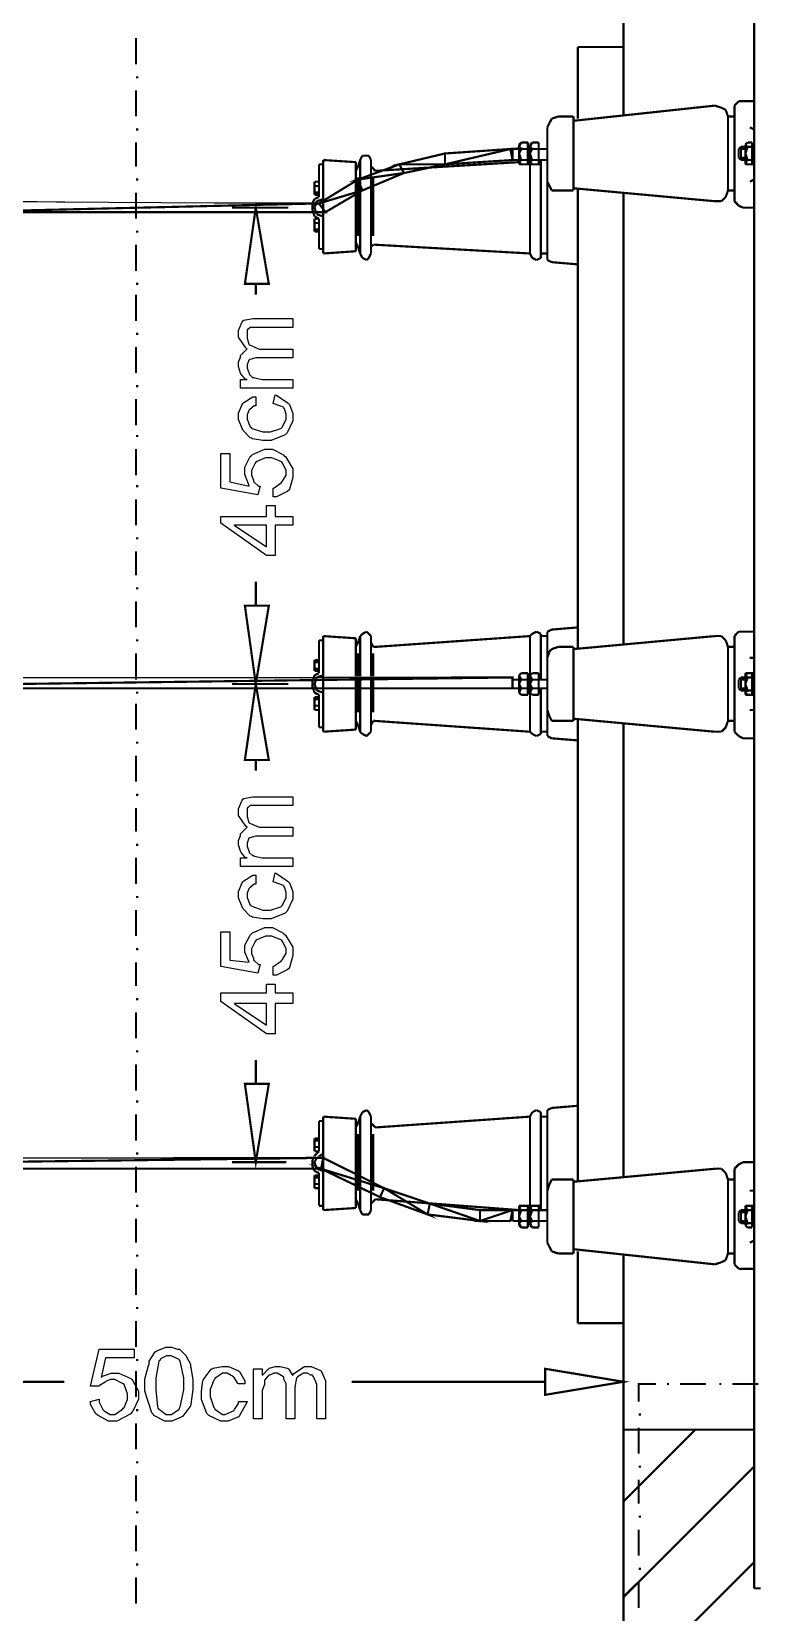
# Model space of a CAD drawing. Header units: metres. Extents: x -593 to 248, y 430 to 1024.
# Drawn here: x -460.59 to -446.45, y 598.11 to 628.93 of the extents above; entities that cross this region are included whole.
import ezdxf

# ---------------------------------------------------------------- set-up
doc = ezdxf.new("R2010")
doc.units = ezdxf.units.M
doc.header["$MEASUREMENT"] = 0
for name, color, linetype in [('C00-00-00-BLACK', 7, 'Continuous'), ('C00-00-FF', 5, 'Continuous'), ('C00-7E-FF', 150, 'Continuous'), ('CFF-00-00', 1, 'Continuous'), ('CFF-7E-00', 30, 'Continuous')]:
    doc.layers.add(name, color=color, linetype=linetype)

msp = doc.modelspace()

# ---------------------------------------------------------------- linework, layer by layer
at = {"layer": 'C00-00-00-BLACK', "const_width": 0.0423}
for points in [[(-449.057, 627.319), (-449.057, 643.129)], [(-446.511, 633.803), (-446.511, 598.579)], [(-458.558, 628.292), (-458.558, 628.803)], [(-449.948, 627.234), (-449.948, 628.631)], [(-449.057, 628.631), (-449.948, 628.631)], [(-449.057, 627.319), (-449.057, 628.631)], [(-449.057, 627.319), (-449.057, 628.631)], [(-458.558, 628.038), (-458.515, 628.038)], [(-458.558, 627.276), (-458.558, 627.784)], [(-450.032, 627.191), (-447.276, 627.487)], [(-447.148, 627.446), (-447.276, 627.487)], [(-446.811, 627.573), (-446.895, 627.487)], [(-446.895, 627.487), (-446.895, 627.361)], [(-446.725, 627.573), (-446.811, 627.573)], [(-446.511, 627.573), (-446.725, 627.573)], [(-450.498, 627.15), (-450.541, 627.064)], [(-450.455, 627.234), (-450.498, 627.15)], [(-450.328, 627.276), (-450.455, 627.234)], [(-450.032, 627.276), (-450.328, 627.276)], [(-450.032, 625.833), (-450.032, 627.276)], [(-447.064, 627.403), (-447.148, 627.446)], [(-447.021, 627.276), (-447.064, 627.403)], [(-447.021, 627.276), (-446.895, 627.276)], [(-447.021, 625.833), (-447.021, 627.276)], [(-446.895, 625.707), (-446.895, 627.361)], [(-458.558, 627.021), (-458.515, 627.021)], [(-450.541, 626.003), (-450.541, 627.064)], [(-446.511, 627.021), (-446.595, 627.064)], [(-458.558, 626.299), (-458.558, 626.768)], [(-451.22, 626.641), (-451.22, 626.426)], [(-451.22, 626.641), (-451.093, 626.641)], [(-451.22, 626.641), (-451.22, 626.426)], [(-451.051, 626.768), (-451.093, 626.684)], [(-451.051, 626.768), (-451.093, 626.725)], [(-451.093, 626.342), (-451.093, 626.725)], [(-451.093, 626.684), (-451.051, 626.641)], [(-451.051, 626.641), (-451.093, 626.554)], [(-451.093, 626.554), (-451.051, 626.426)], [(-450.921, 626.768), (-451.051, 626.768)], [(-451.051, 626.641), (-450.921, 626.641)], [(-451.051, 626.641), (-450.921, 626.641)], [(-450.921, 626.684), (-450.921, 626.768)], [(-450.921, 626.768), (-450.921, 626.725)], [(-450.921, 626.725), (-450.921, 626.342)], [(-450.921, 626.641), (-450.921, 626.684)], [(-450.921, 626.554), (-450.921, 626.641)], [(-450.921, 626.641), (-450.88, 626.641)], [(-450.921, 626.641), (-450.88, 626.641)], [(-450.921, 626.426), (-450.921, 626.554)], [(-450.837, 626.768), (-450.88, 626.684)], [(-450.837, 626.768), (-450.88, 626.725)], [(-450.88, 626.725), (-450.88, 626.342)], [(-450.88, 626.684), (-450.837, 626.641)], [(-450.837, 626.641), (-450.88, 626.554)], [(-450.88, 626.554), (-450.837, 626.426)], [(-450.71, 626.768), (-450.837, 626.768)], [(-450.837, 626.641), (-450.71, 626.641)], [(-450.837, 626.641), (-450.71, 626.641)], [(-450.71, 626.684), (-450.71, 626.768)], [(-450.71, 626.768), (-450.71, 626.725)], [(-450.71, 626.725), (-450.71, 626.342)], [(-450.71, 626.641), (-450.71, 626.684)], [(-450.71, 626.554), (-450.71, 626.641)], [(-450.71, 626.641), (-450.541, 626.641)], [(-450.71, 626.426), (-450.71, 626.554)], [(-446.768, 626.684), (-446.811, 626.641)], [(-446.811, 626.641), (-446.811, 626.469)], [(-446.681, 626.684), (-446.768, 626.684)], [(-446.768, 626.426), (-446.768, 626.684)], [(-446.681, 626.641), (-446.768, 626.641)], [(-446.638, 626.768), (-446.681, 626.725)], [(-446.638, 626.768), (-446.681, 626.725)], [(-446.681, 626.725), (-446.638, 626.684)], [(-446.681, 626.342), (-446.681, 626.725)], [(-446.638, 626.684), (-446.681, 626.554)], [(-446.681, 626.554), (-446.638, 626.426)], [(-446.553, 626.768), (-446.638, 626.768)], [(-446.553, 626.684), (-446.638, 626.684)], [(-446.553, 626.725), (-446.553, 626.768)], [(-446.553, 626.768), (-446.553, 626.725)], [(-446.553, 626.684), (-446.553, 626.725)], [(-446.553, 626.725), (-446.511, 626.725)], [(-446.553, 626.342), (-446.553, 626.725)], [(-446.553, 626.554), (-446.553, 626.684)], [(-446.553, 626.426), (-446.553, 626.554)], [(-454.909, 626.342), (-454.993, 626.342)], [(-454.993, 625.707), (-454.993, 626.342)], [(-454.909, 626.426), (-454.274, 626.385)], [(-454.909, 624.604), (-454.909, 626.426)], [(-454.274, 624.648), (-454.274, 626.385)], [(-454.231, 626.299), (-454.274, 626.215)], [(-454.19, 626.426), (-454.231, 626.299)], [(-454.147, 626.511), (-454.19, 626.426)], [(-454.19, 624.604), (-454.19, 626.426)], [(-454.062, 626.511), (-454.147, 626.511)], [(-454.02, 626.511), (-454.062, 626.511)], [(-453.978, 626.426), (-454.02, 626.511)], [(-453.978, 626.426), (-453.978, 626.299)], [(-453.978, 624.604), (-453.978, 626.426)], [(-453.978, 626.299), (-453.935, 626.258)], [(-453.935, 626.258), (-453.894, 626.215)], [(-451.093, 626.385), (-453.894, 626.215)], [(-451.22, 626.426), (-451.093, 626.426)], [(-451.051, 626.426), (-451.093, 626.385)], [(-451.093, 626.385), (-451.051, 626.342)], [(-451.051, 626.342), (-451.093, 626.342)], [(-451.051, 626.426), (-450.921, 626.426)], [(-450.921, 626.426), (-451.051, 626.426)], [(-450.921, 626.342), (-451.051, 626.342)], [(-450.88, 626.426), (-450.921, 626.426)], [(-450.921, 626.426), (-450.88, 626.426)], [(-450.88, 626.426), (-450.921, 626.426)], [(-450.921, 626.385), (-450.921, 626.426)], [(-450.921, 626.342), (-450.921, 626.385)], [(-450.921, 626.342), (-450.88, 626.342)], [(-450.837, 626.426), (-450.88, 626.385)], [(-450.88, 626.385), (-450.837, 626.342)], [(-450.88, 626.342), (-450.88, 624.604)], [(-450.88, 626.342), (-450.837, 626.342)], [(-450.837, 626.426), (-450.71, 626.426)], [(-450.71, 626.426), (-450.837, 626.426)], [(-450.71, 626.342), (-450.837, 626.342)], [(-450.71, 626.426), (-450.541, 626.426)], [(-450.71, 626.385), (-450.71, 626.426)], [(-450.71, 626.342), (-450.71, 626.385)], [(-450.71, 626.342), (-450.667, 626.342)], [(-450.667, 626.426), (-450.667, 624.604)], [(-450.667, 626.426), (-450.625, 626.426)], [(-450.541, 626.426), (-450.667, 626.426)], [(-450.667, 626.426), (-450.625, 626.426)], [(-450.541, 626.426), (-450.541, 624.562)], [(-446.811, 626.469), (-446.768, 626.426)], [(-446.681, 626.469), (-446.768, 626.469)], [(-446.681, 626.426), (-446.768, 626.426)], [(-446.638, 626.426), (-446.681, 626.385)], [(-446.681, 626.385), (-446.638, 626.342)], [(-446.638, 626.342), (-446.681, 626.342)], [(-446.553, 626.426), (-446.638, 626.426)], [(-446.553, 626.342), (-446.638, 626.342)], [(-446.553, 626.385), (-446.553, 626.426)], [(-446.553, 626.342), (-446.553, 626.385)], [(-446.553, 626.342), (-446.511, 626.342)], [(-446.553, 626.342), (-446.511, 626.342)], [(-458.558, 626.046), (-458.515, 626.046)], [(-455.079, 626.003), (-454.993, 626.003)], [(-455.079, 626.003), (-455.079, 625.919)], [(-455.079, 626.003), (-455.079, 625.962)], [(-455.079, 625.749), (-455.079, 625.962)], [(-455.079, 625.919), (-454.993, 625.919)], [(-455.079, 625.919), (-455.079, 625.792)], [(-454.231, 624.945), (-454.231, 626.088)], [(-453.935, 624.945), (-453.935, 626.088)], [(-450.541, 626.003), (-450.498, 625.919)], [(-450.498, 625.919), (-450.455, 625.833)], [(-446.595, 626.003), (-446.511, 626.046)], [(-458.558, 625.284), (-458.558, 625.792)], [(-455.079, 625.665), (-455.12, 625.58)], [(-455.079, 625.792), (-455.079, 625.749)], [(-455.079, 625.792), (-454.993, 625.792)], [(-455.079, 625.749), (-454.993, 625.749)], [(-455.079, 625.749), (-455.036, 625.749)], [(-454.993, 625.707), (-455.079, 625.665)], [(-455.036, 625.623), (-455.079, 625.496)], [(-454.909, 625.665), (-455.036, 625.623)], [(-450.455, 625.833), (-450.328, 625.833)], [(-450.328, 625.833), (-450.032, 625.833)], [(-450.032, 625.876), (-447.276, 625.623)], [(-449.948, 625.876), (-449.948, 616.891)], [(-449.057, 616.975), (-449.057, 625.792)], [(-447.276, 625.623), (-447.148, 625.623)], [(-447.148, 625.623), (-447.064, 625.707)], [(-447.064, 625.707), (-447.021, 625.833)], [(-447.021, 625.833), (-446.895, 625.833)], [(-446.895, 625.707), (-446.895, 625.623)], [(-446.895, 625.623), (-446.811, 625.537)], [(-455.12, 625.58), (-455.12, 625.453)], [(-455.12, 625.453), (-455.079, 625.326)], [(-455.079, 625.496), (-455.036, 625.368)], [(-455.079, 625.326), (-454.993, 625.284)], [(-455.036, 625.368), (-454.909, 625.326)], [(-446.811, 625.537), (-446.725, 625.496)], [(-446.511, 625.496), (-446.725, 625.496)], [(-458.558, 625.03), (-458.515, 625.03)], [(-455.079, 625.284), (-455.079, 625.241)], [(-455.079, 625.284), (-455.079, 625.2)], [(-455.079, 625.284), (-454.993, 625.284)], [(-455.079, 625.03), (-455.079, 625.241)], [(-455.079, 625.2), (-455.079, 625.071)], [(-455.079, 625.2), (-454.993, 625.2)], [(-455.079, 625.071), (-455.079, 625.03)], [(-455.079, 625.071), (-454.993, 625.071)], [(-455.079, 625.03), (-455.036, 625.03)], [(-455.079, 625.03), (-454.993, 625.03)], [(-454.993, 624.691), (-454.993, 625.284)], [(-458.558, 624.265), (-458.558, 624.775)], [(-454.909, 624.691), (-454.993, 624.691)], [(-454.231, 624.734), (-454.274, 624.818)], [(-454.19, 624.604), (-454.231, 624.734)], [(-453.978, 624.734), (-453.935, 624.775)], [(-453.978, 624.604), (-453.978, 624.734)], [(-453.935, 624.775), (-453.894, 624.775)], [(-450.88, 624.604), (-453.894, 624.775)], [(-454.909, 624.604), (-454.274, 624.648)], [(-454.19, 624.604), (-454.147, 624.519)], [(-454.147, 624.519), (-454.062, 624.476)], [(-454.062, 624.476), (-454.02, 624.519)], [(-454.02, 624.519), (-453.978, 624.604)], [(-450.88, 624.604), (-450.837, 624.519)], [(-450.88, 624.604), (-450.837, 624.519)], [(-450.837, 624.519), (-450.753, 624.476)], [(-450.837, 624.519), (-450.753, 624.476)], [(-450.753, 624.476), (-450.667, 624.519)], [(-450.753, 624.476), (-450.667, 624.519)], [(-450.667, 624.519), (-450.667, 624.604)], [(-450.667, 624.604), (-450.541, 624.604)], [(-450.541, 624.604), (-450.667, 624.604)], [(-450.667, 624.519), (-450.667, 624.604)], [(-450.541, 624.562), (-450.541, 624.476)], [(-450.541, 624.476), (-450.455, 624.435)], [(-449.948, 624.392), (-450.455, 624.435)], [(-449.948, 624.392), (-450.455, 624.435)], [(-458.558, 624.012), (-458.515, 624.012)], [(-458.558, 623.291), (-458.558, 623.8)], [(-458.558, 623.038), (-458.515, 623.038)], [(-458.558, 622.273), (-458.558, 622.784)], [(-458.558, 622.019), (-458.515, 622.019)], [(-458.558, 621.257), (-458.558, 621.764)], [(-458.558, 621.045), (-458.515, 621.045)], [(-458.558, 620.28), (-458.558, 620.791)], [(-458.558, 620.069), (-458.515, 620.069)], [(-458.558, 619.307), (-458.558, 619.814)], [(-458.558, 619.052), (-458.515, 619.052)], [(-458.558, 618.33), (-458.558, 618.799)], [(-458.558, 618.076), (-458.515, 618.076)], [(-458.558, 617.314), (-458.558, 617.823)], [(-449.948, 617.314), (-450.455, 617.272)], [(-458.558, 617.061), (-458.515, 617.061)], [(-454.909, 617.061), (-454.993, 617.061)], [(-454.993, 616.423), (-454.993, 617.061)], [(-454.909, 617.145), (-454.274, 617.102)], [(-454.909, 615.28), (-454.909, 617.145)], [(-454.274, 615.322), (-454.274, 617.102)], [(-454.231, 617.018), (-454.274, 616.934)], [(-454.19, 617.145), (-454.231, 617.018)], [(-454.147, 617.188), (-454.19, 617.145)], [(-454.19, 615.28), (-454.19, 617.145)], [(-454.062, 617.231), (-454.147, 617.188)], [(-454.02, 617.188), (-454.062, 617.231)], [(-453.978, 617.145), (-454.02, 617.188)], [(-453.978, 617.145), (-453.978, 617.018)], [(-453.978, 615.28), (-453.978, 617.145)], [(-453.978, 617.018), (-453.935, 616.934)], [(-450.88, 617.145), (-453.894, 616.934)], [(-450.837, 617.188), (-450.88, 617.145)], [(-450.837, 617.188), (-450.88, 617.145)], [(-450.88, 617.145), (-450.88, 616.38)], [(-450.753, 617.231), (-450.837, 617.188)], [(-450.753, 617.231), (-450.837, 617.188)], [(-450.667, 617.188), (-450.753, 617.231)], [(-450.667, 617.188), (-450.753, 617.231)], [(-450.667, 617.145), (-450.667, 617.188)], [(-450.667, 617.145), (-450.667, 617.188)], [(-450.541, 617.145), (-450.667, 617.145)], [(-450.541, 617.145), (-450.667, 617.145)], [(-450.667, 616.296), (-450.667, 617.145)], [(-450.455, 617.272), (-450.541, 617.231)], [(-450.541, 617.231), (-450.541, 617.188)], [(-450.541, 617.188), (-450.541, 616.296)], [(-450.032, 616.891), (-447.276, 617.145)], [(-447.148, 617.145), (-447.276, 617.145)], [(-447.064, 617.061), (-447.148, 617.145)], [(-447.021, 616.934), (-447.064, 617.061)], [(-446.811, 617.231), (-446.895, 617.145)], [(-446.895, 617.145), (-446.895, 617.061)], [(-446.895, 615.365), (-446.895, 617.061)], [(-446.725, 617.231), (-446.811, 617.231)], [(-446.511, 617.231), (-446.725, 617.231)], [(-458.558, 616.296), (-458.558, 616.806)], [(-455.079, 616.679), (-455.079, 616.636)], [(-455.079, 616.679), (-454.993, 616.679)], [(-455.079, 616.466), (-455.079, 616.679)], [(-454.231, 615.661), (-454.231, 616.806)], [(-453.935, 616.934), (-453.894, 616.934)], [(-453.935, 615.661), (-453.935, 616.806)], [(-450.498, 616.849), (-450.541, 616.722)], [(-450.541, 615.704), (-450.541, 616.722)], [(-450.455, 616.891), (-450.498, 616.849)], [(-450.328, 616.934), (-450.455, 616.891)], [(-450.032, 616.934), (-450.328, 616.934)], [(-450.032, 616.934), (-450.032, 615.491)], [(-447.021, 616.934), (-446.895, 616.934)], [(-447.021, 615.491), (-447.021, 616.934)], [(-446.511, 616.722), (-446.595, 616.722)], [(-455.079, 616.38), (-455.12, 616.253)], [(-455.079, 616.636), (-454.993, 616.636)], [(-455.079, 616.51), (-455.079, 616.636)], [(-455.079, 616.51), (-455.079, 616.466)], [(-454.993, 616.51), (-455.079, 616.51)], [(-455.079, 616.466), (-455.036, 616.466)], [(-455.079, 616.466), (-454.993, 616.466)], [(-454.993, 616.423), (-455.079, 616.38)], [(-454.909, 616.38), (-455.036, 616.339)], [(-451.051, 616.423), (-451.093, 616.38)], [(-451.051, 616.423), (-451.093, 616.38)], [(-451.093, 616.38), (-451.093, 616.041)], [(-451.093, 616.38), (-451.051, 616.296)], [(-450.921, 616.423), (-451.051, 616.423)], [(-450.921, 616.38), (-450.921, 616.423)], [(-450.921, 616.423), (-450.921, 616.38)], [(-450.921, 616.38), (-450.921, 616.041)], [(-450.921, 616.296), (-450.921, 616.38)], [(-450.837, 616.423), (-450.88, 616.38)], [(-450.837, 616.423), (-450.88, 616.38)], [(-450.88, 616.38), (-450.88, 616.041)], [(-450.88, 616.38), (-450.837, 616.296)], [(-450.71, 616.423), (-450.837, 616.423)], [(-450.71, 616.38), (-450.71, 616.423)], [(-450.71, 616.423), (-450.71, 616.38)], [(-450.71, 616.38), (-450.71, 616.041)], [(-450.71, 616.296), (-450.71, 616.38)], [(-446.681, 616), (-446.681, 616.423)], [(-446.681, 616.423), (-446.638, 616.423)], [(-446.638, 616.423), (-446.681, 616.38)], [(-446.681, 616.38), (-446.638, 616.339)], [(-446.638, 616.423), (-446.553, 616.423)], [(-446.553, 616), (-446.553, 616.423)], [(-446.553, 616.423), (-446.511, 616.423)], [(-446.553, 616.38), (-446.553, 616.423)], [(-446.511, 616.38), (-446.553, 616.38)], [(-446.553, 616.339), (-446.553, 616.38)], [(-455.12, 616.296), (-455.12, 616.127)], [(-455.12, 616.253), (-455.12, 616.169)], [(-455.12, 616.169), (-455.079, 616.041)], [(-455.036, 616.339), (-455.079, 616.211)], [(-455.079, 616.211), (-455.036, 616.084)], [(-455.036, 616.084), (-454.909, 616.041)], [(-454.909, 616.127), (-454.909, 616.296)], [(-451.22, 616.296), (-451.22, 616.127)], [(-451.22, 616.296), (-451.093, 616.296)], [(-451.22, 616.296), (-451.22, 616.127)], [(-451.22, 616.127), (-451.093, 616.127)], [(-451.051, 616.296), (-451.093, 616.211)], [(-451.093, 616.211), (-451.051, 616.127)], [(-451.051, 616.127), (-451.093, 616.041)], [(-451.051, 616.296), (-450.921, 616.296)], [(-451.051, 616.296), (-450.921, 616.296)], [(-451.051, 616.127), (-450.921, 616.127)], [(-451.051, 616.127), (-450.921, 616.127)], [(-450.921, 616.211), (-450.921, 616.296)], [(-450.921, 616.296), (-450.88, 616.296)], [(-450.921, 616.296), (-450.88, 616.296)], [(-450.921, 616.127), (-450.921, 616.211)], [(-450.921, 616.127), (-450.88, 616.127)], [(-450.921, 616.041), (-450.921, 616.127)], [(-450.921, 616.127), (-450.88, 616.127)], [(-450.837, 616.296), (-450.88, 616.211)], [(-450.88, 616.211), (-450.837, 616.127)], [(-450.837, 616.127), (-450.88, 616.041)], [(-450.837, 616.296), (-450.71, 616.296)], [(-450.837, 616.296), (-450.71, 616.296)], [(-450.837, 616.127), (-450.71, 616.127)], [(-450.837, 616.127), (-450.71, 616.127)], [(-450.71, 616.211), (-450.71, 616.296)], [(-450.71, 616.296), (-450.541, 616.296)], [(-450.71, 616.127), (-450.71, 616.211)], [(-450.71, 616.127), (-450.541, 616.127)], [(-450.71, 616.041), (-450.71, 616.127)], [(-450.667, 615.28), (-450.667, 616.127)], [(-450.541, 616.127), (-450.541, 615.238)], [(-446.811, 616.296), (-446.768, 616.339)], [(-446.811, 616.296), (-446.811, 616.127)], [(-446.768, 616.084), (-446.811, 616.127)], [(-446.768, 616.339), (-446.768, 616.084)], [(-446.768, 616.339), (-446.681, 616.339)], [(-446.681, 616.296), (-446.768, 616.296)], [(-446.681, 616.127), (-446.768, 616.127)], [(-446.681, 616.084), (-446.768, 616.084)], [(-446.638, 616.339), (-446.681, 616.211)], [(-446.681, 616.211), (-446.638, 616.084)], [(-446.638, 616.084), (-446.681, 616.041)], [(-446.638, 616.339), (-446.553, 616.339)], [(-446.553, 616.084), (-446.638, 616.084)], [(-446.553, 616.211), (-446.553, 616.339)], [(-446.553, 616.084), (-446.553, 616.211)], [(-446.553, 616.041), (-446.553, 616.084)], [(-458.558, 616.041), (-458.515, 616.041)], [(-458.558, 615.322), (-458.558, 615.83)], [(-455.079, 616.041), (-454.993, 616)], [(-455.079, 615.957), (-454.993, 615.957)], [(-455.079, 615.957), (-455.079, 615.914)], [(-455.079, 615.957), (-455.036, 615.957)], [(-455.079, 615.704), (-455.079, 615.957)], [(-455.079, 615.914), (-454.993, 615.914)], [(-455.079, 615.914), (-455.079, 615.788)], [(-455.079, 615.788), (-454.993, 615.788)], [(-455.079, 615.788), (-455.079, 615.704)], [(-454.993, 615.365), (-454.993, 616)], [(-451.093, 616.041), (-451.051, 616)], [(-451.051, 616), (-451.093, 616.041)], [(-450.921, 616), (-451.051, 616)], [(-450.921, 616), (-450.921, 616.041)], [(-450.921, 616), (-450.921, 616.041)], [(-450.88, 616.041), (-450.837, 616)], [(-450.837, 616), (-450.88, 616.041)], [(-450.88, 615.28), (-450.88, 616.041)], [(-450.71, 616), (-450.837, 616)], [(-450.71, 616), (-450.71, 616.041)], [(-450.71, 616), (-450.71, 616.041)], [(-446.681, 616.041), (-446.638, 616)], [(-446.638, 616), (-446.681, 616)], [(-446.638, 616), (-446.553, 616)], [(-446.553, 616), (-446.553, 616.041)], [(-446.511, 616), (-446.553, 616)], [(-446.553, 616), (-446.511, 616)], [(-455.079, 615.704), (-454.993, 615.704)], [(-454.231, 615.407), (-454.274, 615.491)], [(-453.978, 615.407), (-453.935, 615.491)], [(-453.935, 615.491), (-453.894, 615.491)], [(-450.88, 615.28), (-453.894, 615.491)], [(-450.541, 615.704), (-450.498, 615.577)], [(-450.498, 615.577), (-450.455, 615.491)], [(-450.455, 615.491), (-450.328, 615.491)], [(-450.032, 615.491), (-450.328, 615.491)], [(-450.032, 615.534), (-447.276, 615.28)], [(-449.948, 606.506), (-449.948, 615.534)], [(-449.948, 615.534), (-449.948, 606.506)], [(-449.948, 615.534), (-449.948, 615.111)], [(-449.948, 615.111), (-449.948, 615.534)], [(-449.057, 606.591), (-449.057, 615.449)], [(-447.064, 615.365), (-447.021, 615.491)], [(-447.021, 615.491), (-446.895, 615.491)], [(-446.595, 615.704), (-446.511, 615.704)], [(-454.909, 615.365), (-454.993, 615.365)], [(-454.909, 615.28), (-454.274, 615.322)], [(-454.19, 615.28), (-454.231, 615.407)], [(-454.19, 615.28), (-454.147, 615.238)], [(-454.147, 615.238), (-454.062, 615.195)], [(-454.062, 615.195), (-454.02, 615.238)], [(-454.02, 615.238), (-453.978, 615.28)], [(-453.978, 615.28), (-453.978, 615.407)], [(-450.88, 615.28), (-450.837, 615.238)], [(-450.88, 615.28), (-450.837, 615.238)], [(-450.837, 615.238), (-450.753, 615.195)], [(-450.837, 615.238), (-450.753, 615.195)], [(-450.753, 615.195), (-450.667, 615.238)], [(-450.753, 615.195), (-450.667, 615.238)], [(-450.667, 615.238), (-450.667, 615.28)], [(-450.667, 615.28), (-450.541, 615.28)], [(-450.541, 615.28), (-450.667, 615.28)], [(-450.667, 615.238), (-450.667, 615.28)], [(-450.541, 615.238), (-450.541, 615.195)], [(-450.541, 615.195), (-450.455, 615.152)], [(-449.948, 615.111), (-450.455, 615.152)], [(-447.276, 615.28), (-447.148, 615.28)], [(-447.148, 615.28), (-447.064, 615.365)], [(-446.895, 615.365), (-446.895, 615.28)], [(-446.895, 615.28), (-446.811, 615.195)], [(-446.811, 615.195), (-446.725, 615.152)], [(-446.511, 615.152), (-446.725, 615.152)], [(-458.558, 615.068), (-458.515, 615.068)], [(-458.558, 614.304), (-458.558, 614.815)], [(-458.558, 614.05), (-458.515, 614.05)], [(-458.558, 613.329), (-458.558, 613.795)], [(-458.558, 613.075), (-458.515, 613.075)], [(-458.558, 612.311), (-458.558, 612.822)], [(-458.558, 612.057), (-458.515, 612.057)], [(-458.558, 611.295), (-458.558, 611.804)], [(-458.558, 611.042), (-458.515, 611.042)], [(-458.558, 610.32), (-458.558, 610.787)], [(-458.558, 610.065), (-458.515, 610.065)], [(-458.558, 609.303), (-458.558, 609.811)], [(-458.558, 609.049), (-458.515, 609.049)], [(-458.558, 608.284), (-458.558, 608.796)], [(-458.558, 608.072), (-458.515, 608.072)], [(-458.558, 607.31), (-458.558, 607.818)], [(-454.909, 607.776), (-454.274, 607.734)], [(-454.909, 605.954), (-454.909, 607.776)], [(-454.274, 605.995), (-454.274, 607.734)], [(-454.19, 607.776), (-454.231, 607.649)], [(-454.147, 607.861), (-454.19, 607.776)], [(-454.19, 605.954), (-454.19, 607.776)], [(-454.062, 607.904), (-454.147, 607.861)], [(-454.02, 607.861), (-454.062, 607.904)], [(-453.978, 607.776), (-454.02, 607.861)], [(-453.978, 607.776), (-453.978, 607.649)], [(-453.978, 605.954), (-453.978, 607.776)], [(-450.88, 607.776), (-453.894, 607.565)], [(-450.837, 607.861), (-450.88, 607.776)], [(-450.837, 607.861), (-450.88, 607.776)], [(-450.88, 606.038), (-450.88, 607.776)], [(-450.753, 607.904), (-450.837, 607.861)], [(-450.753, 607.904), (-450.837, 607.861)], [(-450.667, 607.861), (-450.753, 607.904)], [(-450.667, 607.861), (-450.753, 607.904)], [(-450.667, 607.776), (-450.667, 607.861)], [(-450.667, 607.776), (-450.667, 607.861)], [(-450.667, 607.776), (-450.667, 605.954)], [(-450.541, 607.776), (-450.667, 607.776)], [(-450.541, 607.776), (-450.667, 607.776)], [(-450.455, 607.945), (-450.541, 607.904)], [(-450.541, 607.904), (-450.541, 607.818)], [(-450.541, 607.818), (-450.541, 605.954)], [(-449.948, 607.988), (-450.455, 607.945)], [(-449.948, 606.506), (-449.948, 607.988)], [(-449.948, 607.988), (-449.948, 606.506)], [(-454.909, 607.692), (-454.993, 607.692)], [(-454.993, 607.099), (-454.993, 607.692)], [(-454.231, 607.649), (-454.274, 607.565)], [(-454.231, 606.334), (-454.231, 607.438)], [(-453.978, 607.649), (-453.894, 607.565)], [(-453.935, 606.334), (-453.935, 607.438)], [(-455.079, 607.353), (-454.993, 607.353)], [(-455.079, 607.142), (-455.079, 607.353)], [(-455.079, 607.353), (-455.079, 607.099)], [(-455.079, 607.353), (-455.036, 607.353)], [(-455.079, 607.31), (-454.993, 607.31)], [(-455.079, 607.183), (-454.993, 607.183)], [(-455.079, 607.099), (-455.079, 607.142)], [(-458.558, 607.056), (-458.515, 607.056)], [(-455.079, 607.014), (-455.12, 606.93)], [(-455.12, 606.93), (-455.12, 606.803)], [(-455.079, 607.099), (-454.993, 607.099)], [(-454.993, 607.099), (-455.079, 607.014)], [(-455.036, 606.972), (-455.079, 606.887)], [(-455.079, 606.887), (-455.036, 606.76)], [(-454.909, 607.056), (-455.036, 606.972)], [(-446.811, 606.845), (-446.895, 606.76)], [(-446.725, 606.887), (-446.811, 606.845)], [(-446.511, 606.887), (-446.725, 606.887)], [(-458.558, 606.292), (-458.558, 606.803)], [(-455.12, 606.803), (-455.079, 606.717)], [(-455.079, 606.717), (-454.993, 606.676)], [(-455.079, 606.633), (-455.036, 606.633)], [(-455.079, 606.633), (-455.079, 606.591)], [(-455.079, 606.633), (-454.993, 606.633)], [(-455.079, 606.421), (-455.079, 606.633)], [(-455.079, 606.591), (-454.993, 606.591)], [(-455.079, 606.591), (-455.079, 606.464)], [(-455.036, 606.76), (-454.909, 606.717)], [(-454.993, 606.038), (-454.993, 606.676)], [(-450.455, 606.549), (-450.498, 606.464)], [(-450.328, 606.549), (-450.455, 606.549)], [(-450.032, 606.549), (-450.328, 606.549)], [(-450.032, 606.506), (-447.276, 606.76)], [(-450.032, 605.107), (-450.032, 606.549)], [(-447.148, 606.76), (-447.276, 606.76)], [(-447.064, 606.676), (-447.148, 606.76)], [(-447.021, 606.549), (-447.064, 606.676)], [(-447.021, 605.107), (-447.021, 606.549)], [(-447.021, 606.549), (-446.895, 606.549)], [(-446.895, 606.76), (-446.895, 606.676)], [(-446.895, 605.022), (-446.895, 606.676)], [(-455.079, 606.38), (-455.079, 606.464)], [(-455.079, 606.464), (-454.993, 606.464)], [(-455.079, 606.421), (-455.079, 606.38)], [(-455.079, 606.38), (-454.993, 606.38)], [(-450.498, 606.464), (-450.541, 606.334)], [(-450.541, 605.319), (-450.541, 606.334)], [(-446.511, 606.334), (-446.595, 606.334)], [(-458.558, 606.038), (-458.515, 606.038)], [(-454.909, 606.038), (-454.993, 606.038)], [(-454.274, 605.995), (-454.909, 605.954)], [(-454.231, 606.081), (-454.274, 606.165)], [(-454.19, 605.954), (-454.231, 606.081)], [(-454.19, 605.954), (-454.147, 605.869)], [(-454.02, 605.869), (-453.978, 605.954)], [(-453.978, 606.081), (-453.935, 606.122)], [(-453.978, 605.954), (-453.978, 606.081)], [(-453.935, 606.122), (-453.894, 606.165)], [(-451.093, 605.954), (-453.894, 606.165)], [(-451.22, 605.742), (-451.22, 605.954)], [(-451.22, 605.954), (-451.093, 605.954)], [(-451.22, 605.742), (-451.22, 605.954)], [(-451.093, 606.038), (-451.093, 605.656)], [(-451.093, 606.038), (-451.051, 606.038)], [(-451.051, 606.038), (-451.093, 605.995)], [(-451.093, 605.995), (-451.051, 605.954)], [(-451.051, 605.954), (-451.093, 605.826)], [(-450.921, 606.038), (-451.051, 606.038)], [(-451.051, 605.954), (-450.921, 605.954)], [(-451.051, 605.954), (-450.921, 605.954)], [(-450.921, 606.038), (-450.921, 605.656)], [(-450.921, 606.038), (-450.88, 606.038)], [(-450.921, 605.995), (-450.921, 606.038)], [(-450.921, 605.954), (-450.921, 605.995)], [(-450.921, 605.826), (-450.921, 605.954)], [(-450.88, 605.954), (-450.921, 605.954)], [(-450.921, 605.954), (-450.88, 605.954)], [(-450.921, 605.954), (-450.88, 605.954)], [(-450.88, 605.954), (-450.921, 605.954)], [(-450.88, 606.038), (-450.88, 605.656)], [(-450.88, 606.038), (-450.837, 606.038)], [(-450.837, 606.038), (-450.88, 605.995)], [(-450.88, 605.995), (-450.837, 605.954)], [(-450.837, 605.954), (-450.88, 605.826)], [(-450.71, 606.038), (-450.837, 606.038)], [(-450.837, 605.954), (-450.71, 605.954)], [(-450.837, 605.954), (-450.71, 605.954)], [(-450.71, 606.038), (-450.71, 605.656)], [(-450.71, 606.038), (-450.667, 606.038)], [(-450.71, 605.995), (-450.71, 606.038)], [(-450.71, 605.954), (-450.71, 605.995)], [(-450.71, 605.826), (-450.71, 605.954)], [(-450.71, 605.954), (-450.541, 605.954)], [(-450.667, 605.954), (-450.625, 605.954)], [(-450.667, 605.954), (-450.541, 605.954)], [(-450.541, 605.954), (-450.667, 605.954)], [(-446.768, 605.954), (-446.811, 605.911)], [(-446.811, 605.911), (-446.811, 605.742)], [(-446.768, 605.954), (-446.768, 605.699)], [(-446.681, 605.954), (-446.768, 605.954)], [(-446.681, 605.911), (-446.768, 605.911)], [(-446.681, 605.656), (-446.681, 606.038)], [(-446.638, 606.038), (-446.681, 605.995)], [(-446.638, 606.038), (-446.681, 606.038)], [(-446.681, 605.995), (-446.638, 605.954)], [(-446.638, 605.954), (-446.681, 605.826)], [(-446.553, 606.038), (-446.638, 606.038)], [(-446.553, 605.954), (-446.638, 605.954)], [(-446.553, 605.656), (-446.553, 606.038)], [(-446.553, 605.995), (-446.553, 606.038)], [(-446.553, 606.038), (-446.511, 606.038)], [(-446.553, 606.038), (-446.511, 606.038)], [(-446.553, 605.954), (-446.553, 605.995)], [(-446.553, 605.826), (-446.553, 605.954)], [(-458.558, 605.319), (-458.558, 605.784)], [(-454.147, 605.869), (-454.062, 605.869)], [(-454.062, 605.869), (-454.02, 605.869)], [(-451.22, 605.742), (-451.093, 605.742)], [(-451.093, 605.826), (-451.051, 605.742)], [(-451.051, 605.742), (-451.093, 605.699)], [(-451.093, 605.699), (-451.051, 605.615)], [(-451.093, 605.656), (-451.051, 605.615)], [(-451.051, 605.742), (-450.921, 605.742)], [(-450.921, 605.615), (-451.051, 605.615)], [(-450.921, 605.742), (-450.921, 605.826)], [(-450.921, 605.742), (-450.88, 605.742)], [(-450.921, 605.699), (-450.921, 605.742)], [(-450.921, 605.615), (-450.921, 605.699)], [(-450.921, 605.656), (-450.921, 605.615)], [(-450.88, 605.826), (-450.837, 605.742)], [(-450.837, 605.742), (-450.88, 605.699)], [(-450.88, 605.699), (-450.837, 605.615)], [(-450.88, 605.656), (-450.837, 605.615)], [(-450.837, 605.742), (-450.71, 605.742)], [(-450.837, 605.742), (-450.71, 605.742)], [(-450.71, 605.615), (-450.837, 605.615)], [(-450.71, 605.742), (-450.71, 605.826)], [(-450.71, 605.699), (-450.71, 605.742)], [(-450.71, 605.742), (-450.541, 605.742)], [(-450.71, 605.615), (-450.71, 605.699)], [(-450.71, 605.656), (-450.71, 605.615)], [(-446.768, 605.699), (-446.811, 605.742)], [(-446.681, 605.742), (-446.768, 605.742)], [(-446.681, 605.699), (-446.768, 605.699)], [(-446.681, 605.826), (-446.638, 605.699)], [(-446.638, 605.699), (-446.681, 605.656)], [(-446.638, 605.615), (-446.681, 605.656)], [(-446.681, 605.656), (-446.638, 605.615)], [(-446.553, 605.699), (-446.638, 605.699)], [(-446.553, 605.615), (-446.638, 605.615)], [(-446.553, 605.699), (-446.553, 605.826)], [(-446.553, 605.656), (-446.553, 605.699)], [(-446.553, 605.615), (-446.553, 605.656)], [(-446.553, 605.615), (-446.553, 605.656)], [(-446.553, 605.656), (-446.511, 605.656)], [(-450.541, 605.319), (-450.498, 605.233)], [(-446.595, 605.319), (-446.511, 605.36)], [(-458.558, 605.064), (-458.515, 605.064)], [(-450.498, 605.233), (-450.455, 605.149)], [(-450.455, 605.149), (-450.328, 605.107)], [(-450.328, 605.107), (-450.032, 605.107)], [(-450.032, 605.192), (-447.276, 604.896)], [(-449.948, 603.749), (-449.948, 605.149)], [(-449.057, 556.444), (-449.057, 605.064)], [(-447.148, 604.937), (-447.064, 604.98)], [(-447.064, 604.98), (-447.021, 605.107)], [(-447.021, 605.107), (-446.895, 605.107)], [(-446.895, 605.022), (-446.895, 604.896)], [(-458.558, 604.3), (-458.558, 604.81)], [(-447.276, 604.896), (-447.148, 604.937)], [(-446.895, 604.896), (-446.811, 604.81)], [(-446.811, 604.81), (-446.725, 604.81)], [(-446.725, 604.81), (-446.511, 604.81)], [(-458.558, 604.045), (-458.515, 604.045)], [(-458.558, 603.283), (-458.558, 603.792)], [(-449.057, 603.749), (-449.948, 603.749)], [(-458.558, 603.03), (-458.515, 603.03)], [(-458.558, 602.31), (-458.558, 602.817)], [(-448.421, 602.564), (-448.76, 602.564), (-448.76, 602.222)], [(-448.209, 602.564), (-448.168, 602.564)], [(-447.446, 602.564), (-447.953, 602.564)], [(-447.191, 602.564), (-447.148, 602.564)], [(-446.426, 602.564), (-446.937, 602.564)], [(-458.558, 602.053), (-458.515, 602.053)], [(-448.76, 601.969), (-448.718, 601.969)], [(-458.558, 601.291), (-458.558, 601.799)], [(-449.057, 601.672), (-446.511, 601.672)], [(-448.76, 601.715), (-448.76, 601.207)], [(-448.76, 600.571), (-447.657, 601.672)], [(-458.558, 601.037), (-458.515, 601.037)], [(-448.76, 598.707), (-446.511, 600.953)], [(-448.76, 600.953), (-448.718, 600.953)], [(-458.558, 600.275), (-458.558, 600.784)], [(-448.76, 600.698), (-448.76, 600.231)], [(-449.057, 600.275), (-448.76, 600.571)], [(-458.558, 600.062), (-458.515, 600.062)], [(-458.558, 599.3), (-458.558, 599.806)], [(-448.76, 599.976), (-448.718, 599.976)], [(-448.76, 599.722), (-448.76, 599.214)], [(-458.558, 599.044), (-458.515, 599.044)], [(-448.76, 596.841), (-446.511, 599.087)], [(-448.76, 598.96), (-448.718, 598.96)], [(-458.558, 598.282), (-458.558, 598.791)], [(-449.057, 598.411), (-448.76, 598.707)], [(-448.76, 598.707), (-448.76, 598.196)], [(-446.385, 598.579), (-446.511, 598.579)]]:
    msp.add_lwpolyline(points, dxfattribs=at)
at = {"layer": 'C00-00-FF', "const_width": 0.0423}
msp.add_lwpolyline([(-449.057, 602.352), (-449.057, 603.41)], dxfattribs=at)
at = {"layer": 'C00-7E-FF', "const_width": 0.0423}
for points in [[(-456.436, 624.012), (-455.97, 624.012), (-456.224, 625.496), (-456.436, 624.012)], [(-456.436, 617.737), (-455.97, 617.737), (-456.224, 616.211), (-456.436, 617.737)], [(-456.436, 614.729), (-455.97, 614.729), (-456.224, 616.211), (-456.436, 614.729)], [(-456.436, 608.414), (-455.97, 608.414), (-456.224, 606.887), (-456.436, 608.414)], [(-450.584, 602.86), (-450.584, 602.352), (-449.057, 602.607), (-450.584, 602.86)]]:
    msp.add_lwpolyline(points, close=True, dxfattribs=at)
for points in [[(-455.588, 625.496), (-456.689, 625.496)], [(-456.224, 624.012), (-456.224, 623.8)], [(-456.224, 617.737), (-456.224, 618.203)], [(-455.631, 616.211), (-456.689, 616.211)], [(-455.588, 616.211), (-456.689, 616.211)], [(-456.224, 614.729), (-456.224, 614.518)], [(-456.224, 608.414), (-456.224, 608.88)], [(-455.631, 606.887), (-456.689, 606.887)], [(-449.057, 602.222), (-449.057, 603.072)], [(-463.942, 602.607), (-459.957, 602.607)], [(-450.584, 602.607), (-454.358, 602.607)]]:
    msp.add_lwpolyline(points, dxfattribs=at)
at = {"layer": 'C00-7E-FF'}
for points in [[(-456.436, 624.012), (-455.97, 624.012), (-456.224, 625.496), (-456.436, 624.012)], [(-456.436, 617.737), (-455.97, 617.737), (-456.224, 616.211), (-456.436, 617.737)], [(-456.436, 614.729), (-455.97, 614.729), (-456.224, 616.211), (-456.436, 614.729)], [(-456.436, 608.414), (-455.97, 608.414), (-456.224, 606.887), (-456.436, 608.414)], [(-450.584, 602.86), (-450.584, 602.352), (-449.057, 602.607), (-450.584, 602.86)]]:
    msp.add_lwpolyline(points, close=True, dxfattribs=at)
at = {"layer": 'CFF-00-00', "const_width": 0.0423}
for points in [[(-452.536, 626.554), (-452.536, 626.342), (-453.425, 626.342), (-452.536, 626.554)], [(-451.22, 626.426), (-451.263, 626.641), (-452.536, 626.342), (-451.22, 626.426)], [(-451.263, 626.641), (-452.536, 626.342), (-452.536, 626.554), (-451.263, 626.641)], [(-453.425, 626.342), (-453.339, 626.172), (-454.231, 626.046), (-453.425, 626.342)], [(-452.536, 626.342), (-453.425, 626.342), (-453.339, 626.172), (-452.536, 626.342)], [(-454.231, 626.046), (-454.147, 625.833), (-454.993, 625.58), (-454.231, 626.046)], [(-453.339, 626.172), (-454.231, 626.046), (-454.147, 625.833), (-453.339, 626.172)], [(-454.993, 625.58), (-462.162, 625.41), (-462.162, 625.623), (-454.993, 625.58)], [(-454.147, 625.833), (-454.993, 625.58), (-454.867, 625.41), (-454.147, 625.833)], [(-454.867, 625.41), (-454.993, 625.58), (-462.162, 625.41), (-454.867, 625.41)], [(-451.22, 616.127), (-451.22, 616.339), (-467.167, 616.127), (-451.22, 616.127)], [(-451.22, 616.339), (-467.167, 616.127), (-467.167, 616.339), (-451.22, 616.339)], [(-454.952, 606.76), (-454.909, 606.972), (-471.747, 606.76), (-454.952, 606.76)], [(-454.909, 606.972), (-471.747, 606.76), (-471.747, 606.972), (-454.909, 606.972)], [(-453.805, 606.208), (-453.721, 606.38), (-454.952, 606.76), (-453.805, 606.208)], [(-453.721, 606.38), (-454.952, 606.76), (-454.909, 606.972), (-453.721, 606.38)], [(-453.721, 606.38), (-452.874, 605.869), (-452.832, 606.081), (-453.721, 606.38)], [(-453.805, 606.208), (-453.721, 606.38), (-452.874, 605.869), (-453.805, 606.208)], [(-452.832, 606.081), (-451.855, 605.742), (-451.855, 605.954), (-452.832, 606.081)], [(-452.874, 605.869), (-452.832, 606.081), (-451.855, 605.742), (-452.874, 605.869)], [(-451.263, 605.742), (-451.22, 605.954), (-451.855, 605.742), (-451.263, 605.742)], [(-451.22, 605.954), (-451.855, 605.742), (-451.855, 605.954), (-451.22, 605.954)]]:
    msp.add_lwpolyline(points, close=True, dxfattribs=at)
at = {"layer": 'CFF-00-00'}
for points in [[(-452.536, 626.554), (-452.536, 626.342), (-453.425, 626.342), (-452.536, 626.554)], [(-451.22, 626.426), (-451.263, 626.641), (-452.536, 626.342), (-451.22, 626.426)], [(-451.263, 626.641), (-452.536, 626.342), (-452.536, 626.554), (-451.263, 626.641)], [(-453.425, 626.342), (-453.339, 626.172), (-454.231, 626.046), (-453.425, 626.342)], [(-452.536, 626.342), (-453.425, 626.342), (-453.339, 626.172), (-452.536, 626.342)], [(-454.231, 626.046), (-454.147, 625.833), (-454.993, 625.58), (-454.231, 626.046)], [(-453.339, 626.172), (-454.231, 626.046), (-454.147, 625.833), (-453.339, 626.172)], [(-454.147, 625.833), (-454.993, 625.58), (-454.867, 625.41), (-454.147, 625.833)], [(-454.993, 625.58), (-462.162, 625.41), (-462.162, 625.623), (-454.993, 625.58)], [(-454.867, 625.41), (-454.993, 625.58), (-462.162, 625.41), (-454.867, 625.41)], [(-451.22, 616.127), (-451.22, 616.339), (-467.167, 616.127), (-451.22, 616.127)], [(-451.22, 616.339), (-467.167, 616.127), (-467.167, 616.339), (-451.22, 616.339)], [(-454.952, 606.76), (-454.909, 606.972), (-471.747, 606.76), (-454.952, 606.76)], [(-454.909, 606.972), (-471.747, 606.76), (-471.747, 606.972), (-454.909, 606.972)], [(-453.721, 606.38), (-454.952, 606.76), (-454.909, 606.972), (-453.721, 606.38)], [(-453.805, 606.208), (-453.721, 606.38), (-454.952, 606.76), (-453.805, 606.208)], [(-453.805, 606.208), (-453.721, 606.38), (-452.874, 605.869), (-453.805, 606.208)], [(-453.721, 606.38), (-452.874, 605.869), (-452.832, 606.081), (-453.721, 606.38)], [(-452.874, 605.869), (-452.832, 606.081), (-451.855, 605.742), (-452.874, 605.869)], [(-452.832, 606.081), (-451.855, 605.742), (-451.855, 605.954), (-452.832, 606.081)], [(-451.263, 605.742), (-451.22, 605.954), (-451.855, 605.742), (-451.263, 605.742)], [(-451.22, 605.954), (-451.855, 605.742), (-451.855, 605.954), (-451.22, 605.954)]]:
    msp.add_lwpolyline(points, close=True, dxfattribs=at)
at = {"layer": 'CFF-7E-00'}
for points in [[(-455.504, 621.976), (-456.52, 621.976), (-456.52, 622.146), (-456.393, 622.146), (-456.425, 622.146), (-456.511, 622.252), (-456.52, 622.273), (-456.52, 622.273), (-456.563, 622.401), (-456.563, 622.442), (-456.563, 622.486), (-456.52, 622.583), (-456.52, 622.614), (-456.511, 622.626), (-456.404, 622.731), (-456.393, 622.741), (-456.415, 622.763), (-456.563, 622.97), (-456.563, 623.038), (-456.563, 623.101), (-456.488, 623.27), (-456.477, 623.291), (-456.457, 623.302), (-456.283, 623.334), (-456.224, 623.334), (-455.504, 623.334), (-455.504, 623.164), (-456.14, 623.164), (-456.182, 623.164), (-456.278, 623.164), (-456.309, 623.164), (-456.331, 623.164), (-456.378, 623.122), (-456.393, 623.122), (-456.393, 623.09), (-456.393, 623.02), (-456.393, 622.995), (-456.393, 622.953), (-456.362, 622.836), (-456.351, 622.825), (-456.33, 622.816), (-456.156, 622.741), (-456.097, 622.741), (-455.504, 622.741), (-455.504, 622.569), (-456.181, 622.569), (-456.224, 622.569), (-456.341, 622.537), (-456.351, 622.526), (-456.362, 622.526), (-456.393, 622.431), (-456.393, 622.399), (-456.393, 622.368), (-456.362, 622.284), (-456.351, 622.273), (-456.351, 622.252), (-456.289, 622.188), (-456.266, 622.188), (-456.246, 622.179), (-456.102, 622.146), (-456.054, 622.146), (-455.504, 622.146), (-455.504, 621.976)], [(-455.885, 621.68), (-455.843, 621.849), (-455.823, 621.84), (-455.611, 621.702), (-455.588, 621.68), (-455.568, 621.659), (-455.504, 621.486), (-455.504, 621.426), (-455.504, 621.342), (-455.611, 621.11), (-455.631, 621.087), (-455.653, 621.067), (-455.922, 620.961), (-456.012, 620.961), (-456.086, 620.961), (-456.289, 620.993), (-456.309, 621.002), (-456.331, 621.013), (-456.468, 621.151), (-456.477, 621.172), (-456.488, 621.194), (-456.563, 621.369), (-456.563, 621.426), (-456.563, 621.49), (-456.488, 621.659), (-456.477, 621.68), (-456.457, 621.702), (-456.283, 621.807), (-456.224, 621.807), (-456.224, 621.637), (-456.255, 621.637), (-456.341, 621.564), (-456.351, 621.553), (-456.362, 621.544), (-456.393, 621.457), (-456.393, 621.426), (-456.393, 621.374), (-456.331, 621.225), (-456.309, 621.214), (-456.3, 621.194), (-456.085, 621.13), (-456.012, 621.13), (-455.939, 621.13), (-455.737, 621.194), (-455.715, 621.214), (-455.705, 621.225), (-455.631, 621.377), (-455.631, 621.426), (-455.631, 621.469), (-455.664, 621.575), (-455.674, 621.596), (-455.685, 621.607), (-455.864, 621.671), (-455.885, 621.68)], [(-455.885, 619.857), (-455.885, 620.027), (-455.864, 620.038), (-455.726, 620.132), (-455.715, 620.153), (-455.705, 620.164), (-455.631, 620.284), (-455.631, 620.323), (-455.631, 620.377), (-455.705, 620.514), (-455.715, 620.535), (-455.737, 620.546), (-455.912, 620.622), (-455.97, 620.622), (-456.034, 620.622), (-456.203, 620.546), (-456.224, 620.535), (-456.235, 620.514), (-456.309, 620.371), (-456.309, 620.323), (-456.309, 620.281), (-456.266, 620.186), (-456.266, 620.153), (-456.257, 620.144), (-456.17, 620.069), (-456.14, 620.069), (-456.181, 619.9), (-456.905, 620.027), (-456.905, 620.706), (-456.732, 620.706), (-456.732, 620.153), (-456.351, 620.069), (-456.362, 620.091), (-456.436, 620.298), (-456.436, 620.365), (-456.436, 620.441), (-456.331, 620.644), (-456.309, 620.664), (-456.289, 620.687), (-456.05, 620.791), (-455.97, 620.791), (-455.897, 620.791), (-455.696, 620.687), (-455.674, 620.664), (-455.642, 620.644), (-455.504, 620.404), (-455.504, 620.323), (-455.504, 620.239), (-455.568, 620.006), (-455.588, 619.984), (-455.611, 619.963), (-455.817, 619.857), (-455.885, 619.857)], [(-455.504, 619.307), (-455.843, 619.307), (-455.843, 618.715), (-456.012, 618.715), (-456.905, 619.349), (-456.905, 619.477), (-456.012, 619.477), (-456.012, 619.688), (-455.843, 619.688), (-455.843, 619.477), (-455.504, 619.477), (-455.504, 619.307)], [(-456.012, 619.307), (-456.647, 619.307), (-456.012, 618.884), (-456.012, 619.307)], [(-455.504, 612.652), (-456.52, 612.652), (-456.52, 612.822), (-456.393, 612.822), (-456.425, 612.822), (-456.511, 612.928), (-456.52, 612.949), (-456.52, 612.949), (-456.563, 613.077), (-456.563, 613.118), (-456.563, 613.162), (-456.52, 613.259), (-456.52, 613.291), (-456.511, 613.302), (-456.404, 613.408), (-456.393, 613.417), (-456.415, 613.44), (-456.563, 613.646), (-456.563, 613.714), (-456.563, 613.777), (-456.488, 613.946), (-456.477, 613.967), (-456.457, 613.978), (-456.283, 614.01), (-456.224, 614.01), (-455.504, 614.01), (-455.504, 613.84), (-456.14, 613.84), (-456.182, 613.84), (-456.278, 613.84), (-456.309, 613.84), (-456.331, 613.84), (-456.378, 613.798), (-456.393, 613.798), (-456.393, 613.766), (-456.393, 613.696), (-456.393, 613.671), (-456.393, 613.63), (-456.362, 613.513), (-456.351, 613.501), (-456.33, 613.492), (-456.156, 613.417), (-456.097, 613.417), (-455.504, 613.417), (-455.504, 613.245), (-456.181, 613.245), (-456.224, 613.245), (-456.341, 613.213), (-456.351, 613.202), (-456.362, 613.202), (-456.393, 613.107), (-456.393, 613.075), (-456.393, 613.044), (-456.362, 612.96), (-456.351, 612.949), (-456.351, 612.928), (-456.289, 612.865), (-456.266, 612.865), (-456.246, 612.855), (-456.102, 612.822), (-456.054, 612.822), (-455.504, 612.822), (-455.504, 612.652)], [(-455.885, 612.354), (-455.843, 612.526), (-455.823, 612.516), (-455.611, 612.376), (-455.588, 612.354), (-455.568, 612.333), (-455.504, 612.159), (-455.504, 612.1), (-455.504, 612.016), (-455.611, 611.783), (-455.631, 611.761), (-455.653, 611.74), (-455.922, 611.634), (-456.012, 611.634), (-456.086, 611.634), (-456.289, 611.666), (-456.309, 611.676), (-456.331, 611.687), (-456.468, 611.825), (-456.477, 611.845), (-456.488, 611.867), (-456.563, 612.042), (-456.563, 612.1), (-456.563, 612.163), (-456.488, 612.333), (-456.477, 612.354), (-456.457, 612.376), (-456.283, 612.483), (-456.224, 612.483), (-456.224, 612.311), (-456.255, 612.311), (-456.341, 612.238), (-456.351, 612.227), (-456.362, 612.217), (-456.393, 612.13), (-456.393, 612.1), (-456.393, 612.047), (-456.331, 611.899), (-456.309, 611.888), (-456.3, 611.878), (-456.085, 611.804), (-456.012, 611.804), (-455.939, 611.804), (-455.737, 611.867), (-455.715, 611.888), (-455.705, 611.899), (-455.631, 612.05), (-455.631, 612.1), (-455.631, 612.143), (-455.664, 612.249), (-455.674, 612.269), (-455.685, 612.28), (-455.864, 612.344), (-455.885, 612.354)], [(-455.885, 610.533), (-455.885, 610.703), (-455.864, 610.714), (-455.726, 610.809), (-455.715, 610.829), (-455.705, 610.84), (-455.631, 610.96), (-455.631, 610.999), (-455.631, 611.053), (-455.705, 611.191), (-455.715, 611.211), (-455.737, 611.222), (-455.912, 611.295), (-455.97, 611.295), (-456.034, 611.295), (-456.203, 611.222), (-456.224, 611.211), (-456.235, 611.191), (-456.309, 611.047), (-456.309, 610.999), (-456.309, 610.957), (-456.266, 610.863), (-456.266, 610.829), (-456.257, 610.82), (-456.17, 610.745), (-456.14, 610.745), (-456.181, 610.576), (-456.905, 610.703), (-456.905, 611.379), (-456.732, 611.379), (-456.732, 610.829), (-456.351, 610.787), (-456.362, 610.798), (-456.436, 610.981), (-456.436, 611.042), (-456.436, 611.116), (-456.331, 611.317), (-456.309, 611.338), (-456.289, 611.36), (-456.05, 611.465), (-455.97, 611.465), (-455.897, 611.465), (-455.696, 611.36), (-455.674, 611.338), (-455.642, 611.317), (-455.504, 611.079), (-455.504, 610.999), (-455.504, 610.915), (-455.568, 610.682), (-455.588, 610.66), (-455.611, 610.639), (-455.817, 610.533), (-455.885, 610.533)], [(-455.504, 609.981), (-455.843, 609.981), (-455.843, 609.388), (-456.012, 609.388), (-456.905, 610.022), (-456.905, 610.192), (-456.012, 610.192), (-456.012, 610.361), (-455.843, 610.361), (-455.843, 610.192), (-455.504, 610.192), (-455.504, 609.981)], [(-456.012, 609.981), (-456.647, 609.981), (-456.012, 609.558), (-456.012, 609.981)], [(-459.447, 602.222), (-459.277, 602.265), (-459.277, 602.212), (-459.203, 602.064), (-459.192, 602.053), (-459.182, 602.043), (-459.063, 601.969), (-459.023, 601.969), (-458.97, 601.969), (-458.82, 602.075), (-458.809, 602.095), (-458.788, 602.107), (-458.724, 602.259), (-458.724, 602.31), (-458.724, 602.374), (-458.788, 602.554), (-458.809, 602.564), (-458.82, 602.575), (-458.973, 602.648), (-459.023, 602.648), (-459.056, 602.648), (-459.141, 602.618), (-459.151, 602.607), (-459.162, 602.597), (-459.268, 602.532), (-459.277, 602.521), (-459.447, 602.521), (-459.277, 603.242), (-458.597, 603.242), (-458.597, 603.072), (-459.151, 603.072), (-459.235, 602.691), (-459.214, 602.713), (-459.041, 602.776), (-458.981, 602.776), (-458.896, 602.776), (-458.661, 602.67), (-458.64, 602.648), (-458.619, 602.627), (-458.513, 602.421), (-458.513, 602.352), (-458.513, 602.268), (-458.619, 602.034), (-458.64, 602.011), (-458.661, 601.98), (-458.933, 601.842), (-459.023, 601.842), (-459.097, 601.842), (-459.298, 601.948), (-459.319, 601.969), (-459.341, 601.98), (-459.447, 602.162), (-459.447, 602.222)], [(-458.389, 602.564), (-458.389, 602.659), (-458.314, 602.924), (-458.303, 602.944), (-458.303, 603.009), (-458.186, 603.19), (-458.174, 603.199), (-458.153, 603.21), (-457.979, 603.283), (-457.92, 603.283), (-457.868, 603.283), (-457.748, 603.242), (-457.708, 603.242), (-457.698, 603.232), (-457.592, 603.125), (-457.581, 603.114), (-457.571, 603.093), (-457.497, 602.951), (-457.497, 602.903), (-457.487, 602.882), (-457.454, 602.644), (-457.454, 602.564), (-457.454, 602.458), (-457.487, 602.17), (-457.497, 602.138), (-457.508, 602.117), (-457.645, 601.937), (-457.665, 601.926), (-457.676, 601.916), (-457.86, 601.842), (-457.92, 601.842), (-457.996, 601.842), (-458.208, 601.948), (-458.219, 601.969), (-458.251, 602), (-458.389, 602.423), (-458.389, 602.564)], [(-458.174, 602.564), (-458.174, 602.447), (-458.142, 602.117), (-458.131, 602.095), (-458.11, 602.075), (-457.968, 601.969), (-457.92, 601.969), (-457.868, 601.969), (-457.719, 602.075), (-457.708, 602.095), (-457.698, 602.117), (-457.624, 602.452), (-457.624, 602.564), (-457.624, 602.681), (-457.698, 603.009), (-457.708, 603.03), (-457.719, 603.041), (-457.87, 603.114), (-457.92, 603.114), (-457.963, 603.114), (-458.08, 603.052), (-458.09, 603.03), (-458.112, 603.009), (-458.174, 602.676), (-458.174, 602.564)], [(-456.563, 602.222), (-456.393, 602.222), (-456.404, 602.191), (-456.542, 601.948), (-456.563, 601.926), (-456.574, 601.916), (-456.759, 601.842), (-456.819, 601.842), (-456.905, 601.842), (-457.137, 601.948), (-457.158, 601.969), (-457.18, 601.991), (-457.285, 602.262), (-457.285, 602.352), (-457.285, 602.426), (-457.253, 602.627), (-457.242, 602.648), (-457.233, 602.67), (-457.095, 602.851), (-457.073, 602.86), (-457.052, 602.871), (-456.878, 602.903), (-456.819, 602.903), (-456.756, 602.903), (-456.574, 602.829), (-456.563, 602.817), (-456.542, 602.808), (-456.436, 602.626), (-456.436, 602.564), (-456.563, 602.564), (-456.574, 602.575), (-456.647, 602.691), (-456.647, 602.691), (-456.658, 602.702), (-456.779, 602.776), (-456.819, 602.776), (-456.873, 602.776), (-457.022, 602.67), (-457.031, 602.648), (-457.042, 602.638), (-457.116, 602.457), (-457.116, 602.394), (-457.116, 602.32), (-457.042, 602.107), (-457.031, 602.095), (-457.022, 602.075), (-456.87, 601.969), (-456.819, 601.969), (-456.819, 601.969), (-456.658, 602.043), (-456.647, 602.053), (-456.637, 602.064), (-456.563, 602.183), (-456.563, 602.222)], [(-456.266, 601.885), (-456.266, 602.86), (-456.097, 602.86), (-456.097, 602.733), (-456.087, 602.744), (-455.981, 602.851), (-455.97, 602.86), (-455.961, 602.871), (-455.841, 602.903), (-455.801, 602.903), (-455.749, 602.903), (-455.611, 602.871), (-455.588, 602.86), (-455.579, 602.851), (-455.515, 602.744), (-455.504, 602.733), (-455.484, 602.765), (-455.276, 602.903), (-455.205, 602.903), (-455.142, 602.903), (-454.963, 602.829), (-454.952, 602.817), (-454.942, 602.808), (-454.867, 602.626), (-454.867, 602.564), (-454.867, 601.885), (-455.036, 601.885), (-455.036, 602.521), (-455.036, 602.553), (-455.069, 602.638), (-455.079, 602.648), (-455.079, 602.67), (-455.11, 602.724), (-455.12, 602.733), (-455.153, 602.733), (-455.225, 602.776), (-455.248, 602.776), (-455.291, 602.776), (-455.41, 602.702), (-455.419, 602.691), (-455.43, 602.681), (-455.462, 602.499), (-455.462, 602.437), (-455.462, 601.885), (-455.631, 601.885), (-455.631, 602.521), (-455.631, 602.564), (-455.674, 602.659), (-455.674, 602.691), (-455.685, 602.702), (-455.805, 602.776), (-455.843, 602.776), (-455.875, 602.776), (-455.947, 602.733), (-455.97, 602.733), (-455.981, 602.724), (-456.054, 602.637), (-456.054, 602.607), (-456.054, 602.554), (-456.097, 602.434), (-456.097, 602.394), (-456.097, 601.885), (-456.266, 601.885)]]:
    msp.add_lwpolyline(points, close=True, dxfattribs=at)

doc.saveas('drawing.dxf')
